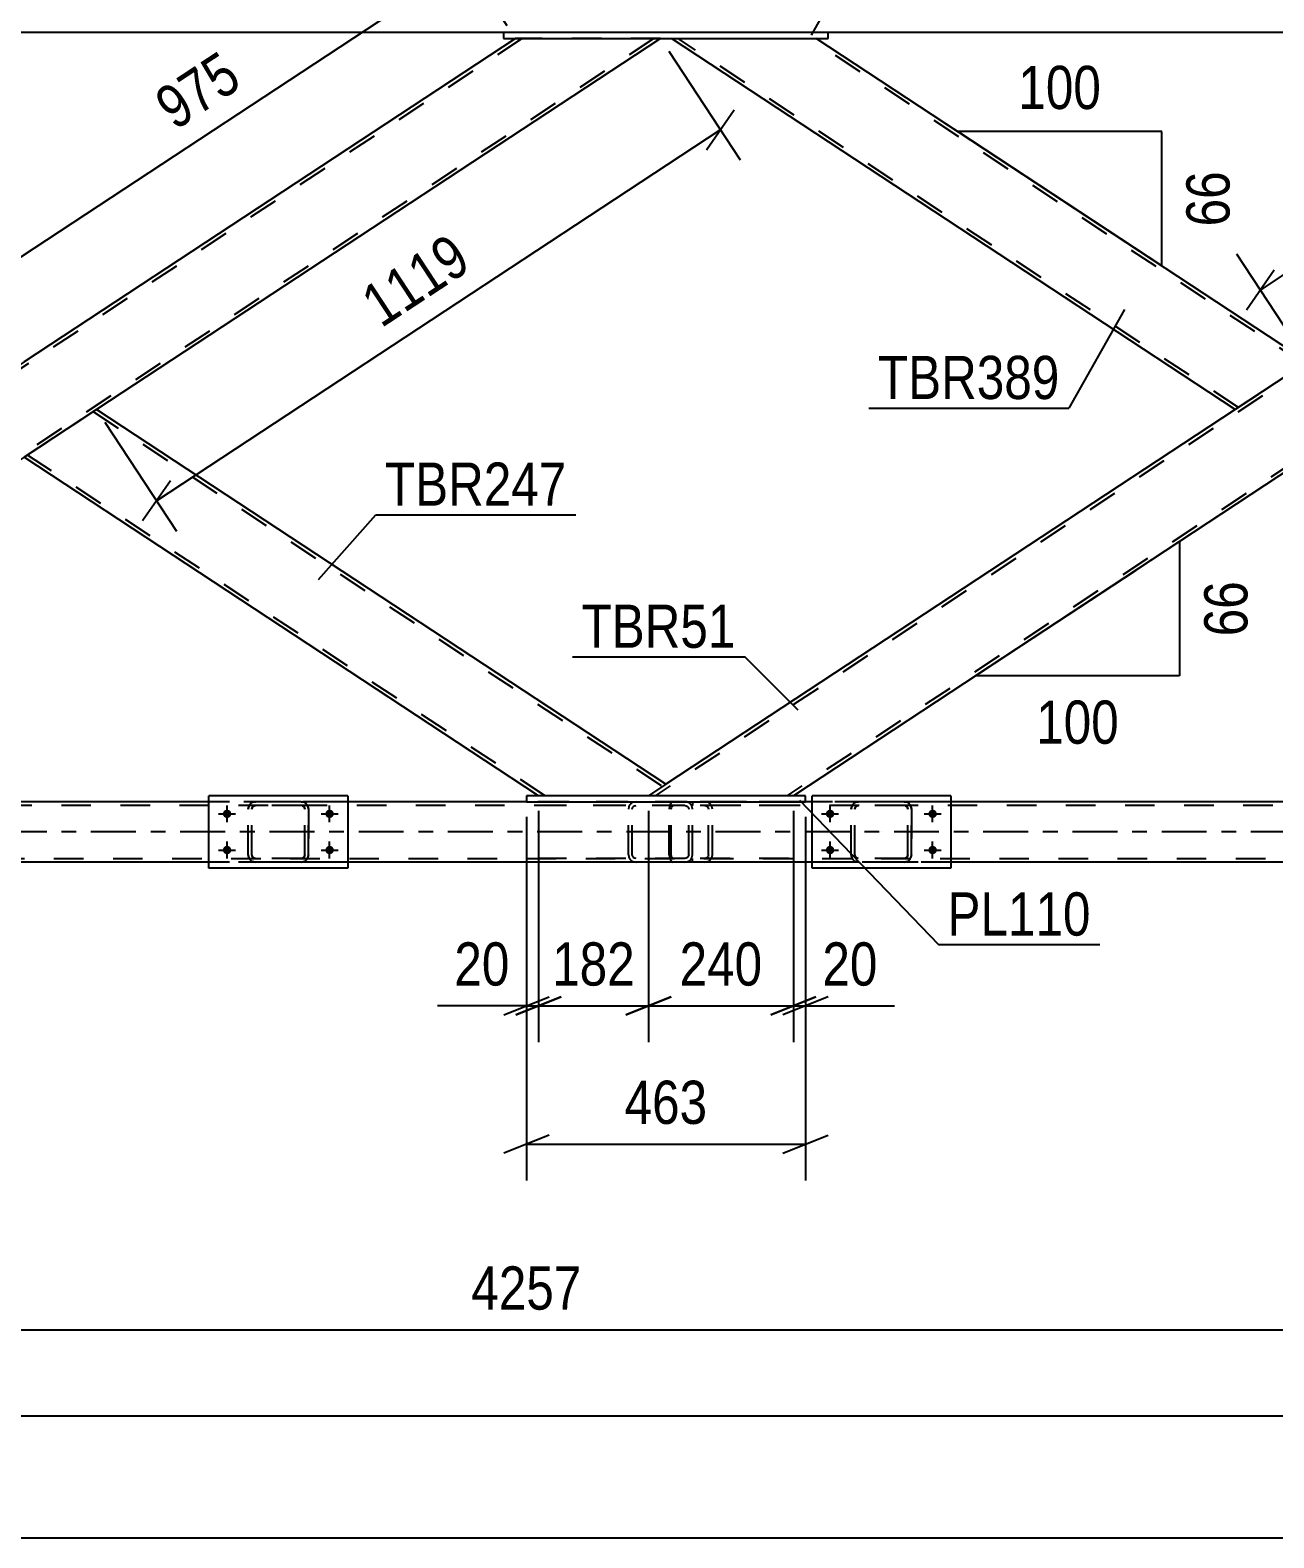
# Model space of a CAD drawing. Header units: millimetres. Extents: x -853 to 336, y -866 to -25.
# Drawn here: x -304 to -221.5, y -183.7 to -83.7 of the extents above; entities that cross this region are included whole.
import ezdxf

# ---------------------------------------------------------------- set-up
doc = ezdxf.new("R2010")
doc.units = ezdxf.units.MM
doc.linetypes.add('DXK_LINE_DOT2', pattern=[3.9198, 1.9599, -1.9599])
doc.linetypes.add('DXK_LINE_DOT3', pattern=[5.9187, 2.979, -0.9799, 0.9799, -0.9799])
doc.styles.add('Arial Narrow', font='ARIALN.TTF', dxfattribs={"height": 0.2})

# ---------------------------------------------------------------- blocks, each defined once
blk = doc.blocks.new('Part-570393679-2540 - 2533')
at = {"color": 2, "linetype": 'Continuous'}
for p, q in [((-272.599, -83.885), (-336.188, -83.885)), ((-187.465, -83.885), (-251.054, -83.885))]:
    blk.add_line(p, q, dxfattribs=at)
at = {"color": 7, "linetype": 'DXK_LINE_DOT2'}
blk.add_line((-251.054, -83.885), (-272.599, -83.885), dxfattribs=at)
blk = doc.blocks.new('Part-570393679-2664 - 2533')
at = {"color": 7, "linetype": 'DXK_LINE_DOT2'}
for p, q in [((-271.363, -84.285), (-347.678, -134.484)), ((-262.628, -84.285), (-338.944, -134.484)), ((-262.191, -84.285), (-271.799, -84.285)), ((-304.394, -105.725), (-309.198, -108.885)), ((-299.59, -108.885), (-304.394, -112.045)), ((-346.961, -133.725), (-348.115, -134.484)), ((-338.507, -134.484), (-348.115, -134.484))]:
    blk.add_line(p, q, dxfattribs=at)
at = {"color": 2, "linetype": 'Continuous'}
for p, q in [((-271.799, -84.285), (-304.394, -105.725)), ((-262.191, -84.285), (-299.59, -108.885)), ((-309.198, -108.885), (-346.961, -133.725)), ((-304.394, -112.045), (-338.507, -134.484))]:
    blk.add_line(p, q, dxfattribs=at)
blk = doc.blocks.new('Part-570393679-2701 - 2533')
at = {"color": 7, "linetype": 'DXK_LINE_DOT2'}
for p, q in [((-186.228, -84.285), (-262.544, -134.484)), ((-177.494, -84.285), (-253.81, -134.484)), ((-177.057, -84.285), (-186.665, -84.285)), ((-219.259, -105.725), (-224.063, -108.885)), ((-214.455, -108.885), (-219.259, -112.045)), ((-261.826, -133.725), (-262.981, -134.484)), ((-253.373, -134.484), (-262.981, -134.484))]:
    blk.add_line(p, q, dxfattribs=at)
at = {"color": 2, "linetype": 'Continuous'}
for p, q in [((-186.665, -84.285), (-219.259, -105.725)), ((-177.057, -84.285), (-214.455, -108.885)), ((-224.063, -108.885), (-261.826, -133.725)), ((-219.259, -112.045), (-253.373, -134.484))]:
    blk.add_line(p, q, dxfattribs=at)
blk = doc.blocks.new('Part-570393679-2558 - 2533')
at = {"color": 7, "linetype": 'DXK_LINE_DOT2'}
for p, q in [((-249.24, -134.92), (-249.056, -134.884)), ((-249.056, -134.884), (-249.24, -134.92)), ((-246.016, -134.884), (-249.056, -134.884)), ((-246.016, -134.884), (-245.833, -134.92)), ((-245.833, -134.92), (-246.016, -134.884)), ((-249.536, -135.364), (-249.5, -135.18)), ((-249.5, -135.18), (-249.536, -135.364)), ((-249.536, -138.404), (-249.536, -135.364)), ((-249.536, -135.364), (-249.536, -135.364)), ((-249.536, -138.404), (-249.536, -135.364)), ((-249.296, -135.364), (-249.278, -135.272)), ((-249.278, -135.272), (-249.296, -135.364)), ((-249.296, -138.404), (-249.296, -135.364)), ((-249.296, -135.364), (-249.296, -135.364)), ((-249.296, -138.404), (-249.296, -135.364)), ((-249.278, -135.272), (-249.226, -135.194)), ((-249.226, -135.194), (-249.278, -135.272)), ((-249.226, -135.194), (-249.148, -135.142)), ((-249.148, -135.142), (-249.226, -135.194)), ((-249.148, -135.142), (-249.056, -135.124)), ((-246.016, -135.124), (-249.056, -135.124)), ((-245.924, -135.142), (-246.016, -135.124)), ((-245.924, -135.142), (-245.847, -135.194)), ((-245.847, -135.194), (-245.924, -135.142)), ((-245.847, -135.194), (-245.795, -135.272)), ((-245.795, -135.272), (-245.847, -135.194)), ((-245.795, -135.272), (-245.776, -135.364)), ((-245.776, -135.364), (-245.795, -135.272)), ((-245.776, -138.404), (-245.776, -135.364)), ((-245.776, -135.364), (-245.776, -135.364)), ((-245.776, -138.404), (-245.776, -135.364)), ((-245.573, -135.18), (-245.536, -135.364)), ((-245.536, -135.364), (-245.573, -135.18)), ((-245.536, -138.404), (-245.536, -135.364)), ((-245.536, -135.364), (-245.536, -135.364)), ((-245.536, -135.364), (-245.536, -138.404)), ((-249.536, -138.404), (-249.536, -138.404)), ((-249.5, -138.588), (-249.536, -138.404)), ((-249.536, -138.404), (-249.5, -138.588)), ((-249.296, -138.404), (-249.296, -138.404)), ((-249.278, -138.496), (-249.296, -138.404)), ((-249.296, -138.404), (-249.278, -138.496)), ((-249.226, -138.574), (-249.278, -138.496)), ((-249.278, -138.496), (-249.226, -138.574)), ((-249.056, -138.884), (-249.24, -138.847)), ((-249.24, -138.847), (-249.056, -138.884)), ((-249.148, -138.626), (-249.226, -138.574)), ((-249.226, -138.574), (-249.148, -138.626)), ((-249.056, -138.644), (-249.148, -138.626)), ((-246.016, -138.644), (-249.056, -138.644)), ((-246.016, -138.884), (-249.056, -138.884)), ((-245.924, -138.626), (-246.016, -138.644)), ((-245.833, -138.847), (-246.016, -138.884)), ((-246.016, -138.884), (-245.833, -138.847)), ((-245.847, -138.574), (-245.924, -138.626)), ((-245.924, -138.626), (-245.847, -138.574)), ((-245.795, -138.496), (-245.847, -138.574)), ((-245.847, -138.574), (-245.795, -138.496)), ((-245.776, -138.404), (-245.795, -138.496)), ((-245.795, -138.496), (-245.776, -138.404)), ((-245.776, -138.404), (-245.776, -138.404)), ((-245.536, -138.404), (-245.573, -138.588)), ((-245.573, -138.588), (-245.536, -138.404)), ((-245.536, -138.404), (-245.536, -138.404))]:
    blk.add_line(p, q, dxfattribs=at)
at = {"color": 7, "linetype": 'DXK_LINE_DOT3'}
blk.add_line((-247.536, -136.884), (-247.536, -136.884), dxfattribs=at)
at = {"color": 7, "linetype": 'DXK_LINE_DOT2'}
for centre, start, end in [((-249.056, -135.364), 112.5, 157.5), ((-249.056, -135.364), 112.5, 157.5), ((-246.016, -135.364), 22.5, 67.5), ((-246.016, -135.364), 22.5, 67.5), ((-249.056, -138.404), 202.5, 247.5), ((-249.056, -138.404), 202.5, 247.5), ((-246.016, -138.404), 292.5, 337.5), ((-246.016, -138.404), 292.5, 337.5)]:
    blk.add_arc(centre, 0.48, start, end, dxfattribs=at)
blk = doc.blocks.new('Part-570393679-2559 - 2533')
at = {"color": 2, "linetype": 'Continuous'}
for p, q in [((-242.936, -134.484), (-252.136, -134.484)), ((-252.136, -139.284), (-252.136, -134.484)), ((-242.936, -134.484), (-242.936, -139.284)), ((-242.936, -139.284), (-252.136, -139.284))]:
    blk.add_line(p, q, dxfattribs=at)
blk = doc.blocks.new('Bolt-570393679-2562 - 2533')
at = {"linetype": 'Continuous'}
for points in [[(-250.936, -135.404, -1), (-250.936, -135.964, -1)], [(-244.136, -135.404, -1), (-244.136, -135.964, -1)], [(-250.936, -137.804, -1), (-250.936, -138.364, -1)], [(-244.136, -137.804, -1), (-244.136, -138.364, -1)]]:
    blk.add_hatch(color=1, dxfattribs=at).paths.add_polyline_path(points)
at = {"color": 1, "linetype": 'Continuous'}
for p, q in [((-251.496, -135.684), (-250.376, -135.684)), ((-250.936, -136.244), (-250.936, -135.124)), ((-244.696, -135.684), (-243.576, -135.684)), ((-244.136, -136.244), (-244.136, -135.124)), ((-250.936, -138.644), (-250.936, -137.524)), ((-244.136, -138.644), (-244.136, -137.524)), ((-251.496, -138.084), (-250.376, -138.084)), ((-244.696, -138.084), (-243.576, -138.084))]:
    blk.add_line(p, q, dxfattribs=at)
blk = doc.blocks.new('Part-570393679-2669 - 2533')
at = {"color": 2, "linetype": 'Continuous'}
for p, q in [((-299.59, -108.885), (-304.394, -112.045)), ((-261.826, -133.725), (-299.59, -108.885)), ((-270.28, -134.484), (-304.394, -112.045)), ((-261.86, -133.746), (-262.981, -134.484)), ((-261.826, -133.725), (-261.86, -133.746))]:
    blk.add_line(p, q, dxfattribs=at)
at = {"color": 7, "linetype": 'DXK_LINE_DOT2'}
for p, q in [((-299.808, -109.028), (-262.045, -133.868)), ((-304.175, -111.901), (-304.159, -111.89)), ((-269.843, -134.484), (-304.175, -111.901)), ((-262.045, -133.868), (-262.263, -134.012)), ((-261.826, -133.725), (-261.826, -133.725)), ((-262.981, -134.484), (-270.28, -134.484))]:
    blk.add_line(p, q, dxfattribs=at)
blk = doc.blocks.new('Part-570393679-2659 - 2533')
at = {"color": 7, "linetype": 'DXK_LINE_DOT2'}
for p, q in [((-260.572, -134.884), (-270.315, -134.884)), ((-263.807, -134.884), (-264.003, -134.92)), ((-260.376, -134.92), (-260.572, -134.884)), ((-260.572, -135.124), (-270.315, -135.124)), ((-264.282, -135.194), (-264.318, -135.364)), ((-264.318, -138.404), (-264.318, -135.364)), ((-264.279, -135.18), (-264.282, -135.194)), ((-264.062, -135.364), (-264.043, -135.272)), ((-264.062, -138.404), (-264.062, -135.364)), ((-264.043, -135.272), (-263.988, -135.194)), ((-263.988, -135.194), (-263.905, -135.142)), ((-263.905, -135.142), (-263.807, -135.124)), ((-260.572, -135.124), (-260.474, -135.142)), ((-260.474, -135.142), (-260.391, -135.194)), ((-260.391, -135.194), (-260.336, -135.272)), ((-260.336, -135.272), (-260.317, -135.364)), ((-260.317, -138.404), (-260.317, -135.364)), ((-260.097, -135.194), (-260.1, -135.18)), ((-260.061, -135.364), (-260.097, -135.194)), ((-260.061, -138.404), (-260.061, -135.364)), ((-260.572, -138.644), (-270.315, -138.644)), ((-260.572, -138.884), (-270.315, -138.884)), ((-264.318, -138.404), (-264.298, -138.496)), ((-264.298, -138.496), (-264.279, -138.588)), ((-264.043, -138.496), (-264.062, -138.404)), ((-263.988, -138.574), (-264.043, -138.496)), ((-264.003, -138.847), (-263.807, -138.884)), ((-263.905, -138.626), (-263.988, -138.574)), ((-263.807, -138.644), (-263.905, -138.626)), ((-260.474, -138.626), (-260.572, -138.644)), ((-260.572, -138.884), (-260.376, -138.847)), ((-260.391, -138.574), (-260.474, -138.626)), ((-260.336, -138.496), (-260.391, -138.574)), ((-260.317, -138.404), (-260.336, -138.496)), ((-260.1, -138.588), (-260.081, -138.496)), ((-260.081, -138.496), (-260.061, -138.404))]:
    blk.add_line(p, q, dxfattribs=at)
for centre, start, end in [((-263.827, -135.385), 110.75832, 155.68004), ((-260.552, -135.385), 24.31996, 69.24168), ((-263.827, -138.383), 204.31996, 249.24168), ((-260.552, -138.383), 290.75832, 335.68004)]:
    blk.add_arc(centre, 0.496, start, end, dxfattribs=at)
blk = doc.blocks.new('Part-570393679-2786 - 2533')
at = {"color": 7, "linetype": 'DXK_LINE_DOT2'}
for p, q in [((-185.946, -134.884), (-780.17, -134.884)), ((-282.936, -134.884), (-292.136, -134.884)), ((-252.573, -134.884), (-271.08, -134.884)), ((-242.936, -134.884), (-252.136, -134.884)), ((-154.936, -135.124), (-808.076, -135.124)), ((-808.076, -138.644), (-154.936, -138.644)), ((-154.936, -138.884), (-772.136, -138.884)), ((-282.936, -138.884), (-292.136, -138.884)), ((-242.936, -138.884), (-252.136, -138.884))]:
    blk.add_line(p, q, dxfattribs=at)
at = {"color": 2, "linetype": 'Continuous'}
for p, q in [((-292.136, -134.884), (-322.936, -134.884)), ((-271.08, -134.884), (-282.936, -134.884)), ((-252.136, -134.884), (-252.573, -134.884)), ((-212.136, -134.884), (-242.936, -134.884)), ((-292.136, -138.884), (-322.936, -138.884)), ((-252.136, -138.884), (-282.936, -138.884)), ((-212.136, -138.884), (-242.936, -138.884))]:
    blk.add_line(p, q, dxfattribs=at)
at = {"color": 7, "linetype": 'DXK_LINE_DOT3'}
blk.add_line((-154.936, -136.884), (-808.076, -136.884), dxfattribs=at)
blk = doc.blocks.new('Part-570393679-2860 - 2533')
at = {"color": 2, "linetype": 'Continuous'}
for p, q in [((-224.063, -108.885), (-261.461, -84.285)), ((-219.259, -105.725), (-251.854, -84.285)), ((-219.529, -105.902), (-224.063, -108.885)), ((-219.293, -105.747), (-219.529, -105.902)), ((-219.259, -105.725), (-219.293, -105.747))]:
    blk.add_line(p, q, dxfattribs=at)
at = {"color": 7, "linetype": 'DXK_LINE_DOT2'}
for p, q in [((-261.461, -84.285), (-251.854, -84.285)), ((-223.845, -108.741), (-261.025, -84.285)), ((-219.478, -105.868), (-252.29, -84.285)), ((-219.529, -105.902), (-219.387, -105.809))]:
    blk.add_line(p, q, dxfattribs=at)
blk = doc.blocks.new('Part-570393679-2881 - 2533')
at = {"color": 7, "linetype": 'DXK_LINE_DOT2'}
for p, q in [((-261.441, -134.92), (-261.529, -135.024)), ((-261.337, -134.884), (-261.441, -134.92)), ((-253.673, -134.884), (-261.337, -134.884)), ((-260.061, -134.884), (-260.061, -135.124)), ((-259.054, -134.92), (-259.246, -134.884)), ((-261.588, -135.18), (-261.608, -135.364)), ((-261.608, -138.404), (-261.608, -135.364)), ((-261.529, -135.024), (-261.588, -135.18)), ((-261.473, -135.364), (-261.463, -135.272)), ((-261.473, -138.404), (-261.473, -135.364)), ((-261.463, -135.272), (-261.433, -135.194)), ((-261.433, -135.194), (-261.389, -135.142)), ((-261.389, -135.142), (-261.337, -135.124)), ((-253.673, -135.124), (-261.337, -135.124)), ((-259.246, -135.124), (-259.15, -135.142)), ((-259.15, -135.142), (-259.068, -135.194)), ((-259.068, -135.194), (-259.014, -135.272)), ((-259.014, -135.272), (-258.995, -135.364)), ((-258.995, -138.404), (-258.995, -135.364)), ((-258.779, -135.194), (-258.782, -135.18)), ((-258.743, -135.364), (-258.779, -135.194)), ((-258.743, -138.404), (-258.743, -135.364)), ((-261.608, -138.404), (-261.588, -138.588)), ((-261.588, -138.588), (-261.529, -138.743)), ((-261.529, -138.743), (-261.441, -138.847)), ((-261.463, -138.496), (-261.473, -138.404)), ((-261.433, -138.574), (-261.463, -138.496)), ((-261.441, -138.847), (-261.337, -138.884)), ((-261.389, -138.626), (-261.433, -138.574)), ((-261.337, -138.644), (-261.389, -138.626)), ((-253.673, -138.644), (-261.337, -138.644)), ((-253.673, -138.884), (-261.337, -138.884)), ((-260.061, -138.884), (-260.061, -138.644)), ((-259.15, -138.626), (-259.246, -138.644)), ((-259.246, -138.884), (-259.054, -138.847)), ((-259.068, -138.574), (-259.15, -138.626)), ((-259.014, -138.496), (-259.068, -138.574)), ((-258.995, -138.404), (-259.014, -138.496)), ((-258.782, -138.588), (-258.762, -138.496)), ((-258.762, -138.496), (-258.743, -138.404))]:
    blk.add_line(p, q, dxfattribs=at)
for centre, start, end in [((-259.232, -135.379), 23.84941, 68.8059), ((-259.232, -138.389), 291.1941, 336.15059)]:
    blk.add_arc(centre, 0.492, start, end, dxfattribs=at)
blk = doc.blocks.new('Part-570393679-2939 - 2533')
at = {"color": 2, "linetype": 'Continuous'}
for p, q in [((-272.599, -83.885), (-272.599, -84.285)), ((-251.054, -83.885), (-272.599, -83.885)), ((-251.054, -84.285), (-251.054, -83.885)), ((-272.599, -84.285), (-251.054, -84.285))]:
    blk.add_line(p, q, dxfattribs=at)
blk = doc.blocks.new('Part-570393679-3061 - 2533')
at = {"color": 7, "linetype": 'DXK_LINE_DOT2'}
for p, q in [((-289.24, -134.92), (-289.056, -134.884)), ((-289.056, -134.884), (-289.24, -134.92)), ((-286.016, -134.884), (-289.056, -134.884)), ((-286.016, -134.884), (-285.833, -134.92)), ((-285.833, -134.92), (-286.016, -134.884)), ((-289.536, -135.364), (-289.5, -135.18)), ((-289.5, -135.18), (-289.536, -135.364)), ((-289.536, -138.404), (-289.536, -135.364)), ((-289.536, -135.364), (-289.536, -135.364)), ((-289.536, -138.404), (-289.536, -135.364)), ((-289.296, -135.364), (-289.278, -135.272)), ((-289.278, -135.272), (-289.296, -135.364)), ((-289.296, -138.404), (-289.296, -135.364)), ((-289.296, -135.364), (-289.296, -135.364)), ((-289.296, -138.404), (-289.296, -135.364)), ((-289.278, -135.272), (-289.226, -135.194)), ((-289.226, -135.194), (-289.278, -135.272)), ((-289.226, -135.194), (-289.148, -135.142)), ((-289.148, -135.142), (-289.226, -135.194)), ((-289.148, -135.142), (-289.056, -135.124)), ((-286.016, -135.124), (-289.056, -135.124)), ((-285.924, -135.142), (-286.016, -135.124)), ((-285.924, -135.142), (-285.847, -135.194)), ((-285.847, -135.194), (-285.924, -135.142)), ((-285.847, -135.194), (-285.795, -135.272)), ((-285.795, -135.272), (-285.847, -135.194)), ((-285.795, -135.272), (-285.776, -135.364)), ((-285.776, -135.364), (-285.795, -135.272)), ((-285.776, -138.404), (-285.776, -135.364)), ((-285.776, -135.364), (-285.776, -135.364)), ((-285.776, -138.404), (-285.776, -135.364)), ((-285.573, -135.18), (-285.536, -135.364)), ((-285.536, -135.364), (-285.573, -135.18)), ((-285.536, -138.404), (-285.536, -135.364)), ((-285.536, -135.364), (-285.536, -135.364)), ((-285.536, -135.364), (-285.536, -138.404)), ((-289.536, -138.404), (-289.536, -138.404)), ((-289.5, -138.588), (-289.536, -138.404)), ((-289.536, -138.404), (-289.5, -138.588)), ((-289.296, -138.404), (-289.296, -138.404)), ((-289.278, -138.496), (-289.296, -138.404)), ((-289.296, -138.404), (-289.278, -138.496)), ((-289.226, -138.574), (-289.278, -138.496)), ((-289.278, -138.496), (-289.226, -138.574)), ((-289.056, -138.884), (-289.24, -138.847)), ((-289.24, -138.847), (-289.056, -138.884)), ((-289.148, -138.626), (-289.226, -138.574)), ((-289.226, -138.574), (-289.148, -138.626)), ((-289.056, -138.644), (-289.148, -138.626)), ((-286.016, -138.644), (-289.056, -138.644)), ((-286.016, -138.884), (-289.056, -138.884)), ((-285.924, -138.626), (-286.016, -138.644)), ((-285.833, -138.847), (-286.016, -138.884)), ((-286.016, -138.884), (-285.833, -138.847)), ((-285.847, -138.574), (-285.924, -138.626)), ((-285.924, -138.626), (-285.847, -138.574)), ((-285.795, -138.496), (-285.847, -138.574)), ((-285.847, -138.574), (-285.795, -138.496)), ((-285.776, -138.404), (-285.795, -138.496)), ((-285.795, -138.496), (-285.776, -138.404)), ((-285.776, -138.404), (-285.776, -138.404)), ((-285.536, -138.404), (-285.573, -138.588)), ((-285.573, -138.588), (-285.536, -138.404)), ((-285.536, -138.404), (-285.536, -138.404))]:
    blk.add_line(p, q, dxfattribs=at)
at = {"color": 7, "linetype": 'DXK_LINE_DOT3'}
blk.add_line((-287.536, -136.884), (-287.536, -136.884), dxfattribs=at)
at = {"color": 7, "linetype": 'DXK_LINE_DOT2'}
for centre, start, end in [((-289.056, -135.364), 112.5, 157.5), ((-289.056, -135.364), 112.5, 157.5), ((-286.016, -135.364), 22.5, 67.5), ((-286.016, -135.364), 22.5, 67.5), ((-289.056, -138.404), 202.5, 247.5), ((-289.056, -138.404), 202.5, 247.5), ((-286.016, -138.404), 292.5, 337.5), ((-286.016, -138.404), 292.5, 337.5)]:
    blk.add_arc(centre, 0.48, start, end, dxfattribs=at)
blk = doc.blocks.new('Part-570393679-3062 - 2533')
at = {"color": 2, "linetype": 'Continuous'}
for p, q in [((-282.936, -134.484), (-292.136, -134.484)), ((-292.136, -139.284), (-292.136, -134.484)), ((-282.936, -134.484), (-282.936, -139.284)), ((-282.936, -139.284), (-292.136, -139.284))]:
    blk.add_line(p, q, dxfattribs=at)
blk = doc.blocks.new('Bolt-570393679-3095 - 2533')
at = {"linetype": 'Continuous'}
for points in [[(-290.936, -135.404, -1), (-290.936, -135.964, -1)], [(-284.136, -135.404, -1), (-284.136, -135.964, -1)], [(-290.936, -137.804, -1), (-290.936, -138.364, -1)], [(-284.136, -137.804, -1), (-284.136, -138.364, -1)]]:
    blk.add_hatch(color=1, dxfattribs=at).paths.add_polyline_path(points)
at = {"color": 1, "linetype": 'Continuous'}
for p, q in [((-291.496, -135.684), (-290.376, -135.684)), ((-290.936, -136.244), (-290.936, -135.124)), ((-284.696, -135.684), (-283.576, -135.684)), ((-284.136, -136.244), (-284.136, -135.124)), ((-290.936, -138.644), (-290.936, -137.524)), ((-284.136, -138.644), (-284.136, -137.524)), ((-291.496, -138.084), (-290.376, -138.084)), ((-284.696, -138.084), (-283.576, -138.084))]:
    blk.add_line(p, q, dxfattribs=at)
blk = doc.blocks.new('Part-570393679-3111 - 2533')
at = {"color": 2, "linetype": 'Continuous'}
for p, q in [((-271.08, -134.484), (-271.08, -134.884)), ((-252.573, -134.484), (-271.08, -134.484)), ((-271.08, -134.884), (-252.573, -134.884)), ((-252.573, -134.884), (-252.573, -134.484))]:
    blk.add_line(p, q, dxfattribs=at)
blk = doc.blocks.new('AngleDimension-570393679-25205 - 2533')
at = {"color": 7, "linetype": 'Continuous'}
for p, q in [((-227.755, -117.633), (-241.29, -126.536)), ((-227.755, -117.633), (-227.755, -126.536)), ((-230.658, -119.542), (-241.29, -126.536)), ((-227.755, -126.536), (-241.29, -126.536))]:
    blk.add_line(p, q, dxfattribs=at)
at = {"color": 0}
for points in [[(-222.655, -119.656), (-226.855, -119.656), (-226.855, -124.513), (-222.655, -124.513)], [(-231.18, -131.636), (-231.18, -127.436), (-237.865, -127.436), (-237.865, -131.636)]]:
    blk.add_wipeout(points, dxfattribs=at)
at = {"color": 3, "style": 'Arial Narrow'}
blk.add_text('66', height=2.8633, rotation=90.00021, dxfattribs=at).set_placement((-223.255, -123.913))
blk.add_text('100', height=2.8633, dxfattribs=at).set_placement((-237.265, -131.036))
blk = doc.blocks.new('StraightDimension-570393679-4089 - 2533')
at = {"color": 7, "linetype": 'Continuous'}
for p, q in [((-187.215, -83.449), (-191.369, -77.133)), ((-190.727, -80.84), (-188.88, -78.189)), ((-222.397, -100.954), (-189.803, -79.514)), ((-219.809, -104.889), (-223.964, -98.573)), ((-221.474, -99.628), (-223.321, -102.28))]:
    blk.add_line(p, q, dxfattribs=at)
at = {"color": 0}
blk.add_wipeout([(-203.72, -87.771), (-206.028, -84.262), (-211.613, -87.935), (-209.305, -91.444)], dxfattribs=at)
at = {"color": 3, "style": 'Arial Narrow'}
blk.add_text('975', height=2.8633, rotation=33.33468, dxfattribs=at).set_placement((-209.133, -90.613))
blk = doc.blocks.new('StraightDimension-570393679-3936 - 2533')
at = {"color": 7, "linetype": 'Continuous'}
blk.add_line((-808.716, -183.685), (-114.87, -183.685), dxfattribs=at)
blk = doc.blocks.new('StraightDimension-570393679-4016 - 2533')
at = {"color": 7, "linetype": 'Continuous'}
blk.add_line((-808.076, -175.587), (-115.51, -175.587), dxfattribs=at)
blk = doc.blocks.new('StraightDimension-570393679-4179 - 2533')
at = {"color": 7, "linetype": 'Continuous'}
for p, q in [((-272.349, -83.449), (-276.637, -76.931)), ((-275.994, -80.638), (-274.147, -77.986)), ((-307.665, -100.752), (-275.07, -79.312)), ((-304.943, -104.889), (-309.231, -98.371)), ((-306.741, -99.426), (-308.588, -102.078))]:
    blk.add_line(p, q, dxfattribs=at)
at = {"color": 0}
blk.add_wipeout([(-288.987, -87.569), (-291.295, -84.06), (-296.88, -87.733), (-294.572, -91.242)], dxfattribs=at)
at = {"color": 3, "style": 'Arial Narrow'}
blk.add_text('975', height=2.8633, rotation=33.33468, dxfattribs=at).set_placement((-294.4, -90.411))
blk = doc.blocks.new('StraightDimension-570393679-4339 - 2533')
at = {"color": 7, "linetype": 'Continuous'}
for p, q in [((-271.08, -135.884), (-271.08, -159.99)), ((-252.573, -135.884), (-252.573, -159.99)), ((-269.58, -156.99), (-272.58, -158.19)), ((-271.08, -157.59), (-252.573, -157.59)), ((-254.073, -158.19), (-251.073, -156.99))]:
    blk.add_line(p, q, dxfattribs=at)
at = {"color": 0}
blk.add_wipeout([(-258.484, -156.84), (-258.484, -152.64), (-265.169, -152.64), (-265.169, -156.84)], dxfattribs=at)
at = {"color": 3, "style": 'Arial Narrow'}
blk.add_text('463', height=2.8633, dxfattribs=at).set_placement((-264.569, -156.24))
blk = doc.blocks.new('StraightDimension-570393679-3917 - 2533')
at = {"color": 7, "linetype": 'Continuous'}
blk.add_line((-356.214, -169.902), (-185.946, -169.902), dxfattribs=at)
at = {"color": 0}
blk.add_wipeout([(-266.824, -169.152), (-266.824, -164.952), (-275.336, -164.952), (-275.336, -169.152)], dxfattribs=at)
at = {"color": 3, "style": 'Arial Narrow'}
blk.add_text('4257', height=2.8633, dxfattribs=at).set_placement((-274.736, -168.552))
blk = doc.blocks.new('StraightDimension-570393679-4161 - 2533')
at = {"color": 7, "linetype": 'Continuous'}
for p, q in [((-261.642, -85.12), (-256.899, -92.331)), ((-259.141, -91.651), (-257.294, -89)), ((-295.616, -114.926), (-258.218, -90.326)), ((-299.04, -109.72), (-294.297, -116.931)), ((-294.693, -113.6), (-296.54, -116.251))]:
    blk.add_line(p, q, dxfattribs=at)
at = {"color": 0}
blk.add_wipeout([(-273.773, -99.66), (-276.081, -96.151), (-283.193, -100.829), (-280.885, -104.338)], dxfattribs=at)
at = {"color": 3, "style": 'Arial Narrow'}
blk.add_text('1119', height=2.8633, rotation=33.33468, dxfattribs=at).set_placement((-280.714, -103.507))
blk = doc.blocks.new('StraightDimension-570393679-4366 - 2533')
at = {"color": 7, "linetype": 'Continuous'}
for p, q in [((-270.28, -135.484), (-270.28, -150.819)), ((-262.981, -135.484), (-262.981, -150.819)), ((-271.78, -149.019), (-268.78, -147.819)), ((-261.481, -147.819), (-264.481, -149.019)), ((-270.28, -148.419), (-262.981, -148.419))]:
    blk.add_line(p, q, dxfattribs=at)
at = {"color": 0}
blk.add_wipeout([(-263.288, -147.669), (-263.288, -143.469), (-269.973, -143.469), (-269.973, -147.669)], dxfattribs=at)
at = {"color": 3, "style": 'Arial Narrow'}
blk.add_text('182', height=2.8633, dxfattribs=at).set_placement((-269.373, -147.069))
blk = doc.blocks.new('StraightDimension-570393679-4350 - 2533')
at = {"color": 7, "linetype": 'Continuous'}
for p, q in [((-253.373, -135.484), (-253.373, -150.819)), ((-252.573, -135.884), (-252.573, -150.819)), ((-254.873, -149.019), (-251.873, -147.819)), ((-251.073, -147.819), (-254.073, -149.019)), ((-253.373, -148.419), (-252.573, -148.419)), ((-252.573, -148.419), (-246.667, -148.419)), ((-252.573, -148.419), (-246.667, -148.419))]:
    blk.add_line(p, q, dxfattribs=at)
at = {"color": 0}
blk.add_wipeout([(-247.192, -147.669), (-247.192, -143.469), (-252.048, -143.469), (-252.048, -147.669)], dxfattribs=at)
at = {"color": 3, "style": 'Arial Narrow'}
blk.add_text('20', height=2.8633, dxfattribs=at).set_placement((-251.448, -147.069))
blk = doc.blocks.new('StraightDimension-570393679-4358 - 2533')
at = {"color": 7, "linetype": 'Continuous'}
for p, q in [((-262.981, -135.484), (-262.981, -150.819)), ((-253.373, -135.484), (-253.373, -150.819)), ((-264.481, -149.019), (-261.481, -147.819)), ((-251.873, -147.819), (-254.873, -149.019)), ((-262.981, -148.419), (-253.373, -148.419))]:
    blk.add_line(p, q, dxfattribs=at)
at = {"color": 0}
blk.add_wipeout([(-254.835, -147.669), (-254.835, -143.469), (-261.519, -143.469), (-261.519, -147.669)], dxfattribs=at)
at = {"color": 3, "style": 'Arial Narrow'}
blk.add_text('240', height=2.8633, dxfattribs=at).set_placement((-260.919, -147.069))
blk = doc.blocks.new('StraightDimension-570393679-4374 - 2533')
at = {"color": 7, "linetype": 'Continuous'}
for p, q in [((-271.08, -135.884), (-271.08, -150.819)), ((-270.28, -135.484), (-270.28, -150.819)), ((-272.58, -149.019), (-269.58, -147.819)), ((-268.78, -147.819), (-271.78, -149.019)), ((-271.08, -148.419), (-276.986, -148.419)), ((-271.08, -148.419), (-276.986, -148.419)), ((-271.08, -148.419), (-270.28, -148.419))]:
    blk.add_line(p, q, dxfattribs=at)
at = {"color": 0}
blk.add_wipeout([(-271.605, -147.669), (-271.605, -143.469), (-276.461, -143.469), (-276.461, -147.669)], dxfattribs=at)
at = {"color": 3, "style": 'Arial Narrow'}
blk.add_text('20', height=2.8633, dxfattribs=at).set_placement((-275.861, -147.069))
blk = doc.blocks.new('AngleDimension-570393679-25203 - 2533')
at = {"color": 7, "linetype": 'Continuous'}
for p, q in [((-243.397, -89.848), (-242.473, -90.455)), ((-228.939, -90.455), (-242.473, -90.455)), ((-228.939, -99.358), (-242.473, -90.455)), ((-228.939, -99.358), (-228.939, -90.455))]:
    blk.add_line(p, q, dxfattribs=at)
at = {"color": 0}
for points in [[(-232.364, -89.555), (-232.364, -85.355), (-239.048, -85.355), (-239.048, -89.555)], [(-223.839, -92.478), (-228.039, -92.478), (-228.039, -97.335), (-223.839, -97.335)]]:
    blk.add_wipeout(points, dxfattribs=at)
at = {"color": 3, "style": 'Arial Narrow'}
blk.add_text('100', height=2.8633, dxfattribs=at).set_placement((-238.448, -88.955))
blk.add_text('66', height=2.8633, rotation=90.00021, dxfattribs=at).set_placement((-224.439, -96.735))
blk = doc.blocks.new('Mark-570393679-2697 - 2533')
at = {"color": 30, "linetype": 'Continuous'}
for p in [(-268.026, -125.276), (-253.063, -128.812)]:
    blk.add_line(p, (-256.599, -125.276), dxfattribs=at)
at = {"color": 0}
blk.add_wipeout([(-257.199, -124.676), (-257.199, -121.676), (-267.426, -121.676), (-267.426, -124.676)], dxfattribs=at)
blk.add_wipeout([(-257.199, -124.676), (-257.199, -121.676), (-267.426, -121.676), (-267.426, -124.676)], dxfattribs=at)
at = {"color": 3, "style": 'Arial Narrow'}
blk.add_text('TBR51', height=2.8633, dxfattribs=at).set_placement((-267.426, -124.676))
blk = doc.blocks.new('Mark-570393679-2665 - 2533')
at = {"color": 30, "linetype": 'Continuous'}
for p, q in [((-284.878, -120.142), (-281.065, -115.854)), ((-281.065, -115.854), (-267.809, -115.854))]:
    blk.add_line(p, q, dxfattribs=at)
at = {"color": 0}
blk.add_wipeout([(-268.409, -115.254), (-268.409, -112.254), (-280.465, -112.254), (-280.465, -115.254)], dxfattribs=at)
blk.add_wipeout([(-268.409, -115.254), (-268.409, -112.254), (-280.465, -112.254), (-280.465, -115.254)], dxfattribs=at)
at = {"color": 3, "style": 'Arial Narrow'}
blk.add_text('TBR247', height=2.8633, dxfattribs=at).set_placement((-280.465, -115.254))
blk = doc.blocks.new('Mark-570393679-2856 - 2533')
at = {"color": 30, "linetype": 'Continuous'}
for p in [(-231.416, -102.249), (-248.363, -108.782)]:
    blk.add_line(p, (-235.107, -108.782), dxfattribs=at)
at = {"color": 0}
blk.add_wipeout([(-235.707, -108.182), (-235.707, -105.182), (-247.763, -105.182), (-247.763, -108.182)], dxfattribs=at)
blk.add_wipeout([(-235.707, -108.182), (-235.707, -105.182), (-247.763, -105.182), (-247.763, -108.182)], dxfattribs=at)
at = {"color": 3, "style": 'Arial Narrow'}
blk.add_text('TBR389', height=2.8633, dxfattribs=at).set_placement((-247.763, -108.182))
blk = doc.blocks.new('Mark-570393679-3107 - 2533')
at = {"color": 30, "linetype": 'Continuous'}
for p, q in [((-252.973, -134.781), (-243.749, -144.355)), ((-243.749, -144.355), (-233.045, -144.355))]:
    blk.add_line(p, q, dxfattribs=at)
at = {"color": 0}
blk.add_wipeout([(-233.645, -143.755), (-233.645, -140.755), (-243.149, -140.755), (-243.149, -143.755)], dxfattribs=at)
blk.add_wipeout([(-233.645, -143.755), (-233.645, -140.755), (-243.149, -140.755), (-243.149, -143.755)], dxfattribs=at)
at = {"color": 3, "style": 'Arial Narrow'}
blk.add_text('PL110', height=2.8633, dxfattribs=at).set_placement((-243.149, -143.755))
blk = doc.blocks.new('Mark-570393679-2935 - 2533')
at = {"color": 30, "linetype": 'Continuous'}
for p, q in [((-252.175, -84.061), (-247.281, -75.316)), ((-247.281, -75.316), (-236.577, -75.316))]:
    blk.add_line(p, q, dxfattribs=at)
at = {"color": 0}
blk.add_wipeout([(-237.177, -74.716), (-237.177, -71.716), (-246.681, -71.716), (-246.681, -74.716)], dxfattribs=at)
blk.add_wipeout([(-237.177, -74.716), (-237.177, -71.716), (-246.681, -71.716), (-246.681, -74.716)], dxfattribs=at)
at = {"color": 3, "style": 'Arial Narrow'}
blk.add_text('PL111', height=2.8633, dxfattribs=at).set_placement((-246.681, -74.716))

msp = doc.modelspace()

# ---------------------------------------------------------------- block references
for name in ['Part-570393679-2540 - 2533', 'Part-570393679-2939 - 2533', 'Part-570393679-2664 - 2533', 'Part-570393679-2701 - 2533', 'Part-570393679-2860 - 2533', 'Part-570393679-2669 - 2533', 'Part-570393679-2786 - 2533', 'Part-570393679-3062 - 2533', 'Part-570393679-3061 - 2533', 'Part-570393679-3111 - 2533', 'Part-570393679-2659 - 2533', 'Part-570393679-2881 - 2533', 'Part-570393679-2559 - 2533', 'Part-570393679-2558 - 2533', 'Bolt-570393679-3095 - 2533', 'Bolt-570393679-2562 - 2533', 'StraightDimension-570393679-3936 - 2533']:
    msp.add_blockref(name, (0, 0))

# ---------------------------------------------------------------- next in the draw order: block references
for name in ['Mark-570393679-2935 - 2533', 'StraightDimension-570393679-4179 - 2533', 'StraightDimension-570393679-4089 - 2533', 'Mark-570393679-2856 - 2533', 'AngleDimension-570393679-25205 - 2533', 'Mark-570393679-2697 - 2533', 'StraightDimension-570393679-4016 - 2533']:
    msp.add_blockref(name, (0, 0))

# ---------------------------------------------------------------- next in the draw order: block references
for name in ['StraightDimension-570393679-4161 - 2533', 'AngleDimension-570393679-25203 - 2533', 'StraightDimension-570393679-4339 - 2533']:
    msp.add_blockref(name, (0, 0))

# ---------------------------------------------------------------- next in the draw order: block references
for name in ['Mark-570393679-2665 - 2533', 'StraightDimension-570393679-3917 - 2533']:
    msp.add_blockref(name, (0, 0))

# ---------------------------------------------------------------- next in the draw order: block references
for name in ['StraightDimension-570393679-4366 - 2533', 'StraightDimension-570393679-4350 - 2533']:
    msp.add_blockref(name, (0, 0))

# ---------------------------------------------------------------- next in the draw order: block references
for name in ['StraightDimension-570393679-4374 - 2533', 'StraightDimension-570393679-4358 - 2533']:
    msp.add_blockref(name, (0, 0))

# ---------------------------------------------------------------- next in the draw order: block references
msp.add_blockref('Mark-570393679-3107 - 2533', (0, 0))

doc.saveas('drawing.dxf')
